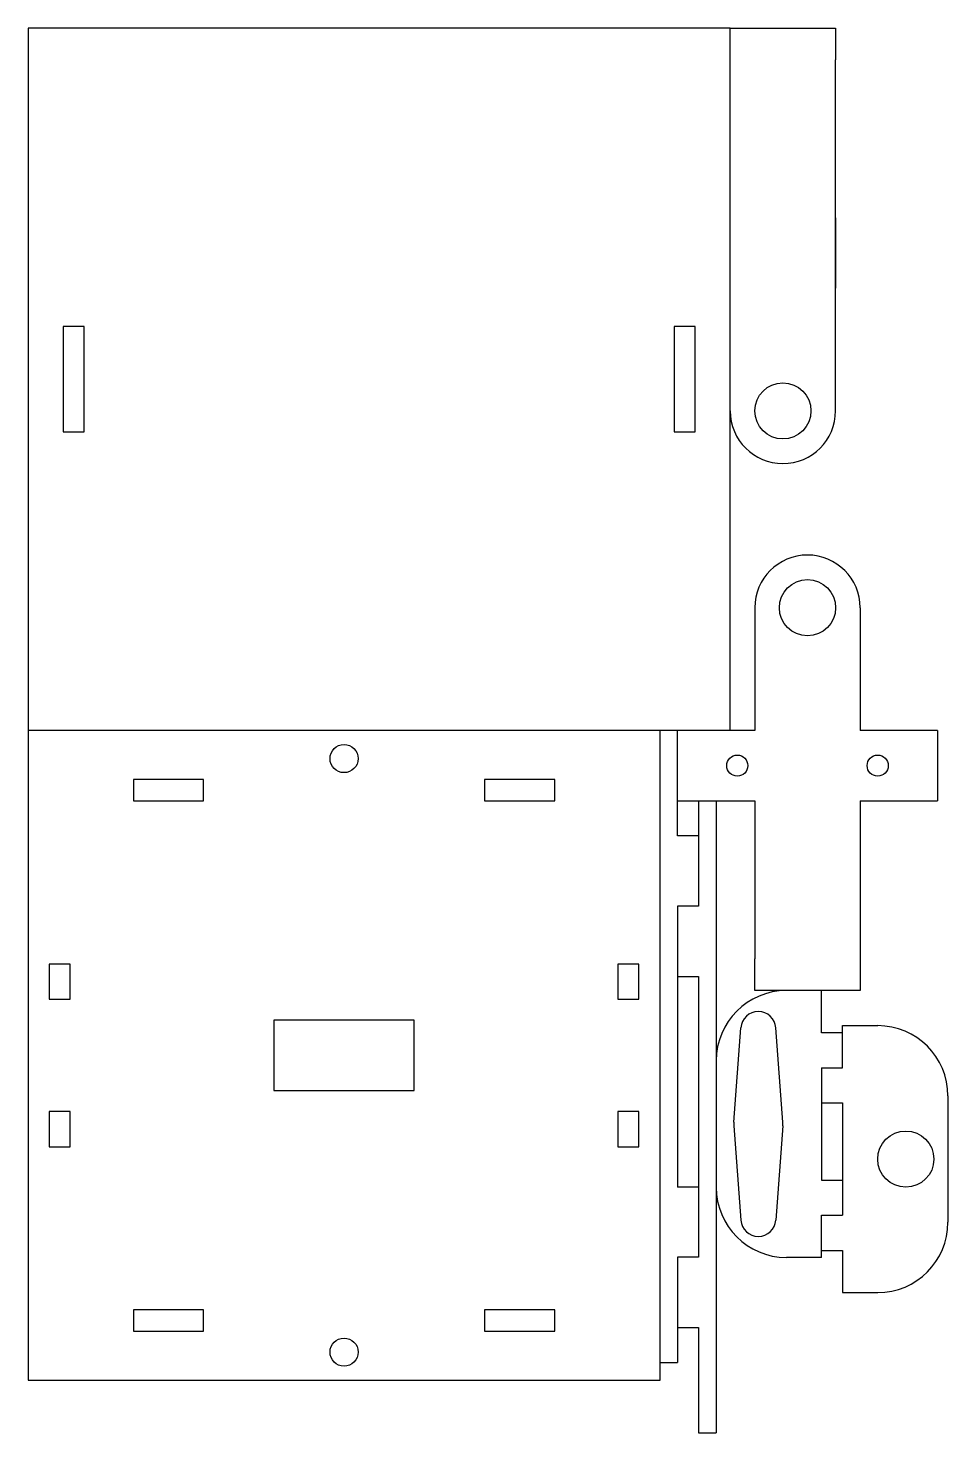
# Model space of a CAD drawing. Header units: inches. Extents: x 35 to 166, y 9 to 209.
import ezdxf

# ---------------------------------------------------------------- set-up
doc = ezdxf.new("R2010")
doc.units = ezdxf.units.IN
doc.header["$MEASUREMENT"] = 0

msp = doc.modelspace()

# ---------------------------------------------------------------- linework, layer by layer
at = {"color": 7, "linetype": 'Continuous', "lineweight": 25}
for p, q in [((134.55, 209.23), (34.55, 209.23)), ((34.55, 209.23), (34.55, 109.23)), ((134.55, 109.23), (134.55, 209.23)), ((149.55, 154.73), (149.55, 204.73)), ((149.55, 182.21), (149.55, 172.21)), ((39.55, 166.73), (39.55, 151.73)), ((42.55, 166.73), (39.55, 166.73)), ((42.55, 151.73), (42.55, 166.73)), ((126.55, 166.73), (126.55, 151.73)), ((129.55, 166.73), (126.55, 166.73)), ((129.55, 151.73), (129.55, 166.73)), ((39.55, 151.73), (42.55, 151.73)), ((126.55, 151.73), (129.55, 151.73)), ((138.05, 126.71), (138.05, 109.23)), ((153.05, 126.71), (153.05, 109.23)), ((138.05, 109.23), (34.55, 109.23)), ((34.55, 109.23), (34.55, 16.73)), ((124.55, 16.73), (124.55, 109.23)), ((127.05, 94.23), (127.05, 109.23)), ((164.05, 109.23), (153.05, 109.23)), ((49.55, 102.23), (49.55, 99.23)), ((59.55, 102.23), (49.55, 102.23)), ((59.55, 99.23), (59.55, 102.23)), ((99.55, 102.23), (99.55, 99.23)), ((109.55, 102.23), (99.55, 102.23)), ((109.55, 99.23), (109.55, 102.23)), ((49.55, 99.23), (59.55, 99.23)), ((99.55, 99.23), (109.55, 99.23)), ((130.05, 99.23), (130.05, 84.23)), ((138.05, 99.23), (138.05, 76.71)), ((153.05, 99.23), (153.05, 76.71)), ((153.05, 99.23), (164.05, 99.23)), ((130.05, 94.23), (127.05, 94.23)), ((130.05, 84.23), (127.05, 84.23)), ((127.05, 84.23), (127.05, 44.23)), ((37.55, 75.98), (37.55, 70.98)), ((40.55, 75.98), (37.55, 75.98)), ((40.55, 70.98), (40.55, 75.98)), ((118.55, 75.98), (118.55, 70.98)), ((121.55, 75.98), (118.55, 75.98)), ((121.55, 70.98), (121.55, 75.98)), ((127.05, 74.23), (130.05, 74.23)), ((130.05, 74.23), (130.05, 34.23)), ((153.05, 72.21), (138.05, 72.21)), ((147.55, 66.21), (147.55, 72.21)), ((37.55, 70.98), (40.55, 70.98)), ((118.55, 70.98), (121.55, 70.98)), ((69.55, 67.98), (69.55, 57.98)), ((89.55, 67.98), (69.55, 67.98)), ((89.55, 57.98), (89.55, 67.98)), ((150.55, 66.21), (147.55, 66.21)), ((150.55, 61.21), (150.55, 67.21)), ((147.55, 61.21), (150.55, 61.21)), ((69.55, 57.98), (89.55, 57.98)), ((147.55, 56.21), (150.55, 56.21)), ((40.55, 54.98), (37.55, 54.98)), ((37.55, 54.98), (37.55, 49.98)), ((40.55, 49.98), (40.55, 54.98)), ((118.55, 54.98), (118.55, 49.98)), ((121.55, 54.98), (118.55, 54.98)), ((121.55, 49.98), (121.55, 54.98)), ((37.55, 49.98), (40.55, 49.98)), ((118.55, 49.98), (121.55, 49.98)), ((130.05, 44.23), (127.05, 44.23)), ((147.55, 34.21), (147.55, 40.21)), ((147.55, 40.21), (150.55, 40.21)), ((130.05, 34.23), (127.05, 34.23)), ((127.05, 34.23), (127.05, 19.23)), ((147.55, 35.21), (150.55, 35.21)), ((150.55, 35.21), (150.55, 29.21)), ((150.55, 29.21), (155.55, 29.21)), ((59.55, 26.73), (49.55, 26.73)), ((49.55, 26.73), (49.55, 23.73)), ((59.55, 23.73), (59.55, 26.73)), ((99.55, 26.73), (99.55, 23.73)), ((109.55, 26.73), (99.55, 26.73)), ((109.55, 23.73), (109.55, 26.73)), ((127.05, 24.23), (130.05, 24.23)), ((130.05, 24.23), (130.05, 9.23)), ((49.55, 23.73), (59.55, 23.73)), ((99.55, 23.73), (109.55, 23.73)), ((124.55, 19.23), (127.05, 19.23)), ((34.55, 16.73), (124.55, 16.73)), ((130.05, 9.23), (132.55, 9.23))]:
    msp.add_line(p, q, dxfattribs=at)
for p, q in [((134.55, 209.23), (149.55, 209.23)), ((149.55, 209.23), (149.55, 204.73)), ((164.05, 109.23), (164.05, 99.23)), ((127.05, 99.23), (138.05, 99.23)), ((132.55, 99.23), (132.55, 9.23)), ((138.05, 72.21), (138.05, 76.71)), ((153.05, 76.71), (153.05, 72.21)), ((135.06, 53.47), (136.06, 66.89)), ((142.04, 53.47), (141.04, 66.89)), ((150.55, 67.21), (155.55, 67.21)), ((147.55, 61.21), (147.55, 45.21)), ((150.55, 56.21), (150.55, 45.21)), ((165.55, 57.21), (165.55, 39.21)), ((135.06, 52.95), (136.06, 39.52)), ((142.04, 52.95), (141.04, 39.52)), ((147.55, 45.21), (150.55, 45.21)), ((150.55, 45.21), (150.55, 40.21)), ((147.55, 34.21), (142.55, 34.21))]:
    msp.add_line(p, q)
for centre, radius in [((142.05, 154.73), 4), ((145.55, 126.71), 4), ((79.55, 105.23), 2), ((135.55, 104.23), 1.5), ((155.55, 104.23), 1.5), ((79.55, 20.73), 2)]:
    msp.add_circle(centre, radius, dxfattribs=at)
msp.add_circle((159.55, 48.21), 4)
for centre, radius, start, end in [((142.05, 154.73), 7.5, 180, 0), ((145.55, 126.71), 7.5, 0, 180), ((142.55, 62.21), 10, 90, 180), ((155.55, 57.21), 10, 0, 90), ((142.55, 44.21), 10, 180, 270), ((155.55, 39.21), 10, 270, 0)]:
    msp.add_arc(centre, radius, start, end, dxfattribs=at)
for centre, radius, start, end in [((138.55, 66.71), 2.5, 4.248, 175.752), ((138.55, 53.21), 3.5, 175.7201, 184.2799), ((138.55, 53.21), 3.5, 355.7201, 4.2799), ((138.55, 39.71), 2.5, 184.248, 355.752)]:
    msp.add_arc(centre, radius, start, end)

doc.saveas('drawing.dxf')
